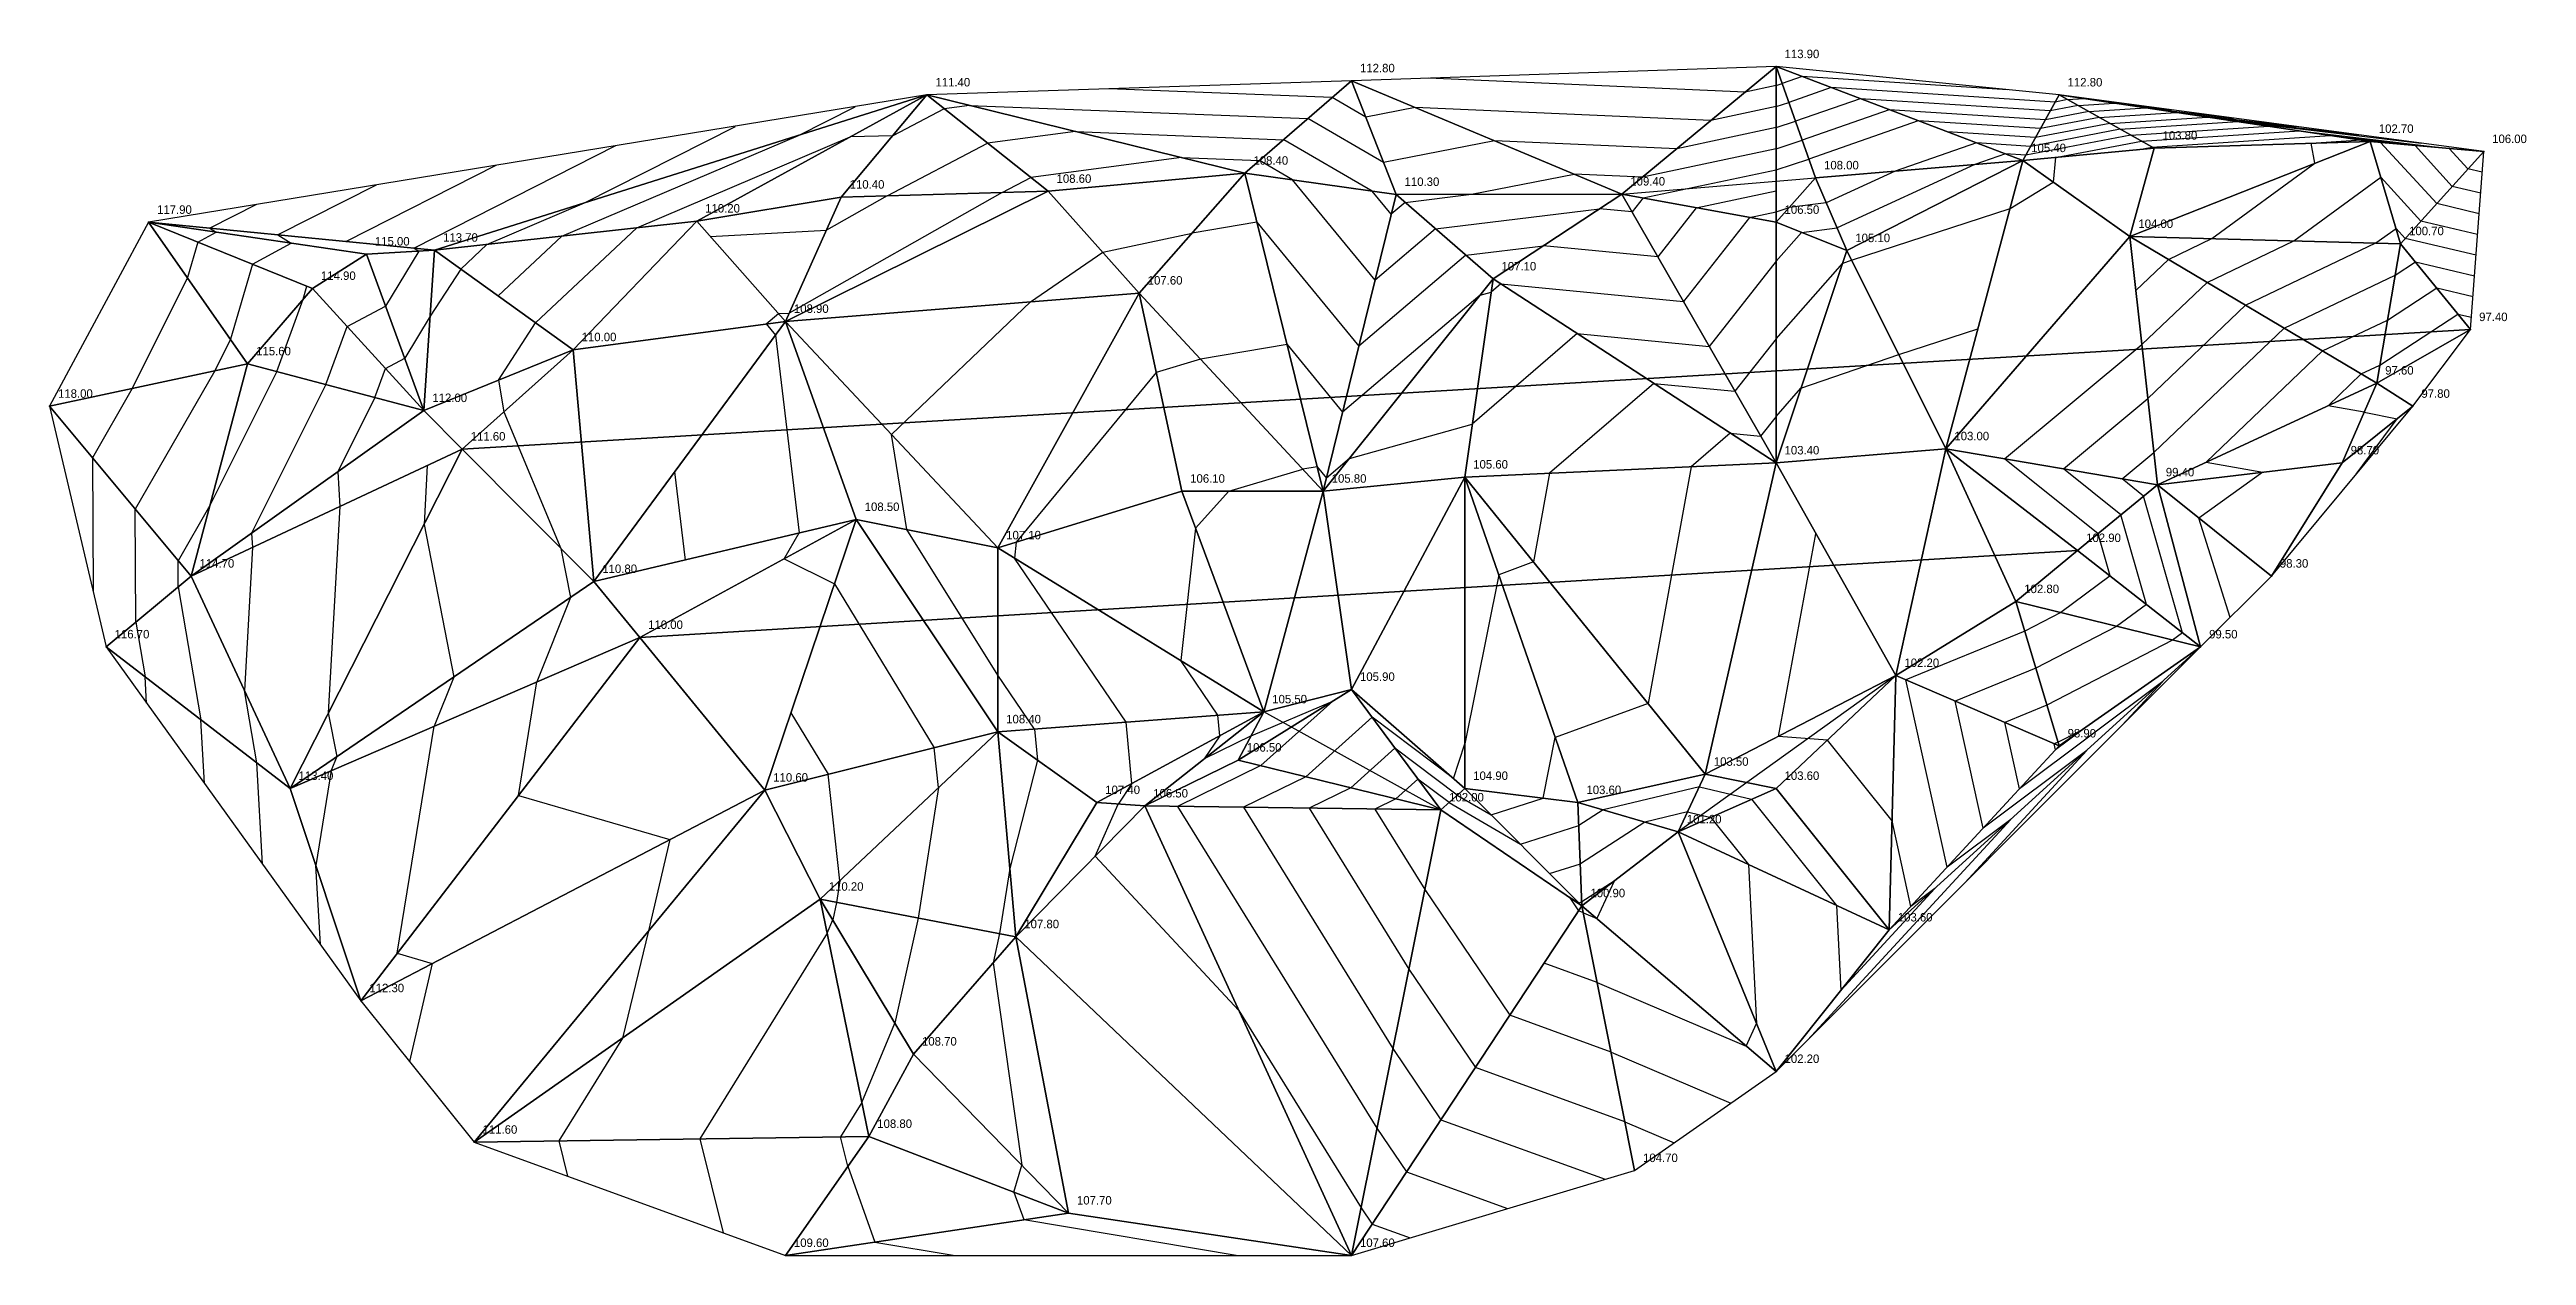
# Model space of a CAD drawing. Header units: metres. Extents: x 566378 to 566553, y 4178512 to 4178597.
import ezdxf

# ---------------------------------------------------------------- set-up
doc = ezdxf.new("R2010")
doc.units = ezdxf.units.M
for name, color, linetype in [('ARAZI_KOTNOKTA', 3, 'Continuous'), ('ARAZI_KOTYAZI', 8, 'Continuous'), ('ARAZI_TIN', 251, 'Continuous'), ('ESYUKSELTI_1M', 5, 'Continuous'), ('PARSEL_SINIR', 7, 'Continuous'), ('PLATFORM', 2, 'Continuous')]:
    doc.layers.add(name, color=color, linetype=linetype)

msp = doc.modelspace()

# ---------------------------------------------------------------- linework, layer by layer
at = {"layer": 'ARAZI_KOTNOKTA'}
for p in [(566470, 4178595, 112.8), (566500, 4178596, 113.9), (566440, 4178594, 111.4), (566520, 4178594, 112.8), (566526.71, 4178590.24, 103.8), (566541.99, 4178590.72, 102.7), (566550, 4178590, 106), (566462.47, 4178588.47, 108.4), (566502.79, 4178588.14, 108), (566517.43, 4178589.36, 105.4), (566433.94, 4178586.78, 110.4), (566448.56, 4178587.19, 108.6), (566473.15, 4178586.97, 110.3), (566489.1, 4178587, 109.4), (566385, 4178585, 117.9), (566423.73, 4178585.09, 110.2), (566500, 4178585, 106.5), (566400.39, 4178582.76, 115), (566405.21, 4178583.03, 113.7), (566505, 4178583, 105.1), (566525, 4178584, 104), (566544.13, 4178583.49, 100.7), (566480, 4178581, 107.1), (566396.58, 4178580.33, 114.9), (566455, 4178580, 107.6), (566430, 4178578, 108.9), (566415, 4178576, 110), (566549.08, 4178577.42, 97.4), (566392, 4178575, 115.6), (566542.44, 4178573.64, 97.6), (566378, 4178572, 118), (566404.45, 4178571.7, 112), (566545, 4178572, 97.8), (566407.16, 4178568.98, 111.6), (566512, 4178569, 103), (566478, 4178567, 105.6), (566500, 4178568, 103.4), (566540, 4178568, 98.7), (566458, 4178566, 106.1), (566468, 4178566, 105.8), (566526.94, 4178566.45, 99.4), (566435, 4178564, 108.5), (566445, 4178562, 107.1), (566521.31, 4178561.81, 102.9), (566388, 4178560, 114.7), (566535, 4178560, 98.3), (566416.46, 4178559.62, 110.8), (566516.94, 4178558.2, 102.8), (566382, 4178555, 116.7), (566419.7, 4178555.67, 110), (566530, 4178555, 99.5), (566508.47, 4178552.98, 102.2), (566470, 4178552, 105.9), (566463.8, 4178550.41, 105.5), (566445, 4178549, 108.4), (566520, 4178548, 98.9), (566462, 4178547, 106.5), (566495, 4178546, 103.5), (566395, 4178545, 113.4), (566428.54, 4178544.88, 110.6), (566478, 4178545, 104.9), (566500, 4178545, 103.6), (566452, 4178544, 107.4), (566455.39, 4178543.76, 106.5), (566476.3, 4178543.48, 102), (566486, 4178544, 103.6), (566493.09, 4178541.93, 101.2), (566432.46, 4178537.17, 110.2), (566486.28, 4178536.71, 100.9), (566446.28, 4178534.52, 107.8), (566508, 4178535, 103.6), (566400, 4178530, 112.3), (566439.05, 4178526.23, 108.7), (566500, 4178525, 102.2), (566408, 4178520, 111.6), (566435.89, 4178520.41, 108.8), (566490, 4178518, 104.7), (566450, 4178515, 107.7), (566430, 4178512, 109.6), (566470, 4178512, 107.6)]:
    msp.add_point(p, dxfattribs=at)
at = {"layer": 'ARAZI_TIN'}
for points in [[(566440, 4178594, 111.4), (566462.47, 4178588.47, 108.4), (566470, 4178595, 112.8)], [(566462.47, 4178588.47, 108.4), (566473.15, 4178586.97, 110.3), (566470, 4178595, 112.8)], [(566489.1, 4178587, 109.4), (566500, 4178596, 113.9), (566470, 4178595, 112.8)], [(566473.15, 4178586.97, 110.3), (566489.1, 4178587, 109.4), (566470, 4178595, 112.8)], [(566489.1, 4178587, 109.4), (566500, 4178585, 106.5), (566500, 4178596, 113.9)], [(566517.43, 4178589.36, 105.4), (566500, 4178596, 113.9), (566502.79, 4178588.14, 108)], [(566517.43, 4178589.36, 105.4), (566520, 4178594, 112.8), (566500, 4178596, 113.9)], [(566500, 4178596, 113.9), (566500, 4178585, 106.5), (566502.79, 4178588.14, 108)], [(566405.21, 4178583.03, 113.7), (566440, 4178594, 111.4), (566385, 4178585, 117.9)], [(566405.21, 4178583.03, 113.7), (566423.73, 4178585.09, 110.2), (566440, 4178594, 111.4)], [(566423.73, 4178585.09, 110.2), (566433.94, 4178586.78, 110.4), (566440, 4178594, 111.4)], [(566433.94, 4178586.78, 110.4), (566448.56, 4178587.19, 108.6), (566440, 4178594, 111.4)], [(566448.56, 4178587.19, 108.6), (566462.47, 4178588.47, 108.4), (566440, 4178594, 111.4)], [(566517.43, 4178589.36, 105.4), (566526.71, 4178590.24, 103.8), (566520, 4178594, 112.8)], [(566520, 4178594, 112.8), (566541.99, 4178590.72, 102.7), (566550, 4178590, 106)], [(566520, 4178594, 112.8), (566526.71, 4178590.24, 103.8), (566541.99, 4178590.72, 102.7)], [(566526.71, 4178590.24, 103.8), (566517.43, 4178589.36, 105.4), (566525, 4178584, 104)], [(566525, 4178584, 104), (566544.13, 4178583.49, 100.7), (566541.99, 4178590.72, 102.7)], [(566526.71, 4178590.24, 103.8), (566525, 4178584, 104), (566541.99, 4178590.72, 102.7)], [(566541.99, 4178590.72, 102.7), (566544.13, 4178583.49, 100.7), (566550, 4178590, 106)], [(566544.13, 4178583.49, 100.7), (566549.08, 4178577.42, 97.4), (566550, 4178590, 106)], [(566462.47, 4178588.47, 108.4), (566448.56, 4178587.19, 108.6), (566455, 4178580, 107.6)], [(566468, 4178566, 105.8), (566462.47, 4178588.47, 108.4), (566455, 4178580, 107.6)], [(566462.47, 4178588.47, 108.4), (566468, 4178566, 105.8), (566473.15, 4178586.97, 110.3)], [(566500, 4178585, 106.5), (566505, 4178583, 105.1), (566502.79, 4178588.14, 108)], [(566505, 4178583, 105.1), (566517.43, 4178589.36, 105.4), (566502.79, 4178588.14, 108)], [(566517.43, 4178589.36, 105.4), (566505, 4178583, 105.1), (566512, 4178569, 103)], [(566517.43, 4178589.36, 105.4), (566512, 4178569, 103), (566525, 4178584, 104)], [(566433.94, 4178586.78, 110.4), (566423.73, 4178585.09, 110.2), (566430, 4178578, 108.9)], [(566448.56, 4178587.19, 108.6), (566430, 4178578, 108.9), (566455, 4178580, 107.6)], [(566448.56, 4178587.19, 108.6), (566433.94, 4178586.78, 110.4), (566430, 4178578, 108.9)], [(566468, 4178566, 105.8), (566480, 4178581, 107.1), (566473.15, 4178586.97, 110.3)], [(566473.15, 4178586.97, 110.3), (566480, 4178581, 107.1), (566489.1, 4178587, 109.4)], [(566480, 4178581, 107.1), (566500, 4178568, 103.4), (566489.1, 4178587, 109.4)], [(566500, 4178568, 103.4), (566500, 4178585, 106.5), (566489.1, 4178587, 109.4)], [(566392, 4178575, 115.6), (566385, 4178585, 117.9), (566378, 4178572, 118)], [(566385, 4178585, 117.9), (566396.58, 4178580.33, 114.9), (566400.39, 4178582.76, 115)], [(566405.21, 4178583.03, 113.7), (566385, 4178585, 117.9), (566400.39, 4178582.76, 115)], [(566392, 4178575, 115.6), (566396.58, 4178580.33, 114.9), (566385, 4178585, 117.9)], [(566415, 4178576, 110), (566423.73, 4178585.09, 110.2), (566405.21, 4178583.03, 113.7)], [(566423.73, 4178585.09, 110.2), (566415, 4178576, 110), (566430, 4178578, 108.9)], [(566505, 4178583, 105.1), (566500, 4178585, 106.5), (566500, 4178568, 103.4)], [(566396.58, 4178580.33, 114.9), (566404.45, 4178571.7, 112), (566400.39, 4178582.76, 115)], [(566404.45, 4178571.7, 112), (566405.21, 4178583.03, 113.7), (566400.39, 4178582.76, 115)], [(566404.45, 4178571.7, 112), (566415, 4178576, 110), (566405.21, 4178583.03, 113.7)], [(566505, 4178583, 105.1), (566500, 4178568, 103.4), (566512, 4178569, 103)], [(566525, 4178584, 104), (566512, 4178569, 103), (566526.94, 4178566.45, 99.4)], [(566525, 4178584, 104), (566542.44, 4178573.64, 97.6), (566544.13, 4178583.49, 100.7)], [(566542.44, 4178573.64, 97.6), (566525, 4178584, 104), (566526.94, 4178566.45, 99.4)], [(566544.13, 4178583.49, 100.7), (566542.44, 4178573.64, 97.6), (566549.08, 4178577.42, 97.4)], [(566480, 4178581, 107.1), (566468, 4178566, 105.8), (566478, 4178567, 105.6)], [(566500, 4178568, 103.4), (566480, 4178581, 107.1), (566478, 4178567, 105.6)], [(566392, 4178575, 115.6), (566404.45, 4178571.7, 112), (566396.58, 4178580.33, 114.9)], [(566455, 4178580, 107.6), (566430, 4178578, 108.9), (566445, 4178562, 107.1)], [(566458, 4178566, 106.1), (566455, 4178580, 107.6), (566445, 4178562, 107.1)], [(566458, 4178566, 106.1), (566468, 4178566, 105.8), (566455, 4178580, 107.6)], [(566430, 4178578, 108.9), (566415, 4178576, 110), (566416.46, 4178559.62, 110.8)], [(566435, 4178564, 108.5), (566430, 4178578, 108.9), (566416.46, 4178559.62, 110.8)], [(566430, 4178578, 108.9), (566435, 4178564, 108.5), (566445, 4178562, 107.1)], [(566415, 4178576, 110), (566404.45, 4178571.7, 112), (566407.16, 4178568.98, 111.6)], [(566415, 4178576, 110), (566407.16, 4178568.98, 111.6), (566416.46, 4178559.62, 110.8)], [(566542.44, 4178573.64, 97.6), (566545, 4178572, 97.8), (566549.08, 4178577.42, 97.4)], [(566388, 4178560, 114.7), (566392, 4178575, 115.6), (566378, 4178572, 118)], [(566404.45, 4178571.7, 112), (566392, 4178575, 115.6), (566388, 4178560, 114.7)], [(566540, 4178568, 98.7), (566542.44, 4178573.64, 97.6), (566526.94, 4178566.45, 99.4)], [(566542.44, 4178573.64, 97.6), (566540, 4178568, 98.7), (566545, 4178572, 97.8)], [(566382, 4178555, 116.7), (566388, 4178560, 114.7), (566378, 4178572, 118)], [(566407.16, 4178568.98, 111.6), (566404.45, 4178571.7, 112), (566388, 4178560, 114.7)], [(566540, 4178568, 98.7), (566535, 4178560, 98.3), (566545, 4178572, 97.8)], [(566407.16, 4178568.98, 111.6), (566388, 4178560, 114.7), (566395, 4178545, 113.4)], [(566416.46, 4178559.62, 110.8), (566407.16, 4178568.98, 111.6), (566395, 4178545, 113.4)], [(566512, 4178569, 103), (566500, 4178568, 103.4), (566508.47, 4178552.98, 102.2)], [(566516.94, 4178558.2, 102.8), (566512, 4178569, 103), (566508.47, 4178552.98, 102.2)], [(566512, 4178569, 103), (566521.31, 4178561.81, 102.9), (566526.94, 4178566.45, 99.4)], [(566516.94, 4178558.2, 102.8), (566521.31, 4178561.81, 102.9), (566512, 4178569, 103)], [(566468, 4178566, 105.8), (566470, 4178552, 105.9), (566478, 4178567, 105.6)], [(566470, 4178552, 105.9), (566478, 4178545, 104.9), (566478, 4178567, 105.6)], [(566495, 4178546, 103.5), (566500, 4178568, 103.4), (566478, 4178567, 105.6)], [(566486, 4178544, 103.6), (566495, 4178546, 103.5), (566478, 4178567, 105.6)], [(566478, 4178545, 104.9), (566486, 4178544, 103.6), (566478, 4178567, 105.6)], [(566500, 4178568, 103.4), (566495, 4178546, 103.5), (566508.47, 4178552.98, 102.2)], [(566535, 4178560, 98.3), (566540, 4178568, 98.7), (566526.94, 4178566.45, 99.4)], [(566463.8, 4178550.41, 105.5), (566458, 4178566, 106.1), (566445, 4178562, 107.1)], [(566463.8, 4178550.41, 105.5), (566468, 4178566, 105.8), (566458, 4178566, 106.1)], [(566468, 4178566, 105.8), (566463.8, 4178550.41, 105.5), (566470, 4178552, 105.9)], [(566521.31, 4178561.81, 102.9), (566530, 4178555, 99.5), (566526.94, 4178566.45, 99.4)], [(566530, 4178555, 99.5), (566535, 4178560, 98.3), (566526.94, 4178566.45, 99.4)], [(566419.7, 4178555.67, 110), (566435, 4178564, 108.5), (566416.46, 4178559.62, 110.8)], [(566435, 4178564, 108.5), (566419.7, 4178555.67, 110), (566428.54, 4178544.88, 110.6)], [(566445, 4178549, 108.4), (566435, 4178564, 108.5), (566428.54, 4178544.88, 110.6)], [(566435, 4178564, 108.5), (566445, 4178549, 108.4), (566445, 4178562, 107.1)], [(566445, 4178549, 108.4), (566463.8, 4178550.41, 105.5), (566445, 4178562, 107.1)], [(566530, 4178555, 99.5), (566521.31, 4178561.81, 102.9), (566516.94, 4178558.2, 102.8)], [(566388, 4178560, 114.7), (566382, 4178555, 116.7), (566395, 4178545, 113.4)], [(566419.7, 4178555.67, 110), (566416.46, 4178559.62, 110.8), (566395, 4178545, 113.4)], [(566520, 4178548, 98.9), (566516.94, 4178558.2, 102.8), (566508.47, 4178552.98, 102.2)], [(566530, 4178555, 99.5), (566516.94, 4178558.2, 102.8), (566520, 4178548, 98.9)], [(566382, 4178555, 116.7), (566400, 4178530, 112.3), (566395, 4178545, 113.4)], [(566400, 4178530, 112.3), (566419.7, 4178555.67, 110), (566395, 4178545, 113.4)], [(566428.54, 4178544.88, 110.6), (566419.7, 4178555.67, 110), (566400, 4178530, 112.3)], [(566530, 4178555, 99.5), (566508, 4178535, 103.6), (566500, 4178525, 102.2)], [(566508, 4178535, 103.6), (566530, 4178555, 99.5), (566520, 4178548, 98.9)], [(566495, 4178546, 103.5), (566500, 4178545, 103.6), (566508.47, 4178552.98, 102.2)], [(566500, 4178545, 103.6), (566508, 4178535, 103.6), (566508.47, 4178552.98, 102.2)], [(566508, 4178535, 103.6), (566520, 4178548, 98.9), (566508.47, 4178552.98, 102.2)], [(566462, 4178547, 106.5), (566476.3, 4178543.48, 102), (566470, 4178552, 105.9)], [(566463.8, 4178550.41, 105.5), (566462, 4178547, 106.5), (566470, 4178552, 105.9)], [(566476.3, 4178543.48, 102), (566478, 4178545, 104.9), (566470, 4178552, 105.9)], [(566452, 4178544, 107.4), (566463.8, 4178550.41, 105.5), (566445, 4178549, 108.4)], [(566463.8, 4178550.41, 105.5), (566452, 4178544, 107.4), (566455.39, 4178543.76, 106.5)], [(566462, 4178547, 106.5), (566463.8, 4178550.41, 105.5), (566455.39, 4178543.76, 106.5)], [(566432.46, 4178537.17, 110.2), (566445, 4178549, 108.4), (566428.54, 4178544.88, 110.6)], [(566446.28, 4178534.52, 107.8), (566445, 4178549, 108.4), (566432.46, 4178537.17, 110.2)], [(566446.28, 4178534.52, 107.8), (566452, 4178544, 107.4), (566445, 4178549, 108.4)], [(566476.3, 4178543.48, 102), (566462, 4178547, 106.5), (566455.39, 4178543.76, 106.5)], [(566493.09, 4178541.93, 101.2), (566495, 4178546, 103.5), (566486, 4178544, 103.6)], [(566500, 4178545, 103.6), (566495, 4178546, 103.5), (566493.09, 4178541.93, 101.2)], [(566428.54, 4178544.88, 110.6), (566400, 4178530, 112.3), (566408, 4178520, 111.6)], [(566432.46, 4178537.17, 110.2), (566428.54, 4178544.88, 110.6), (566408, 4178520, 111.6)], [(566478, 4178545, 104.9), (566476.3, 4178543.48, 102), (566486.28, 4178536.71, 100.9)], [(566478, 4178545, 104.9), (566486.28, 4178536.71, 100.9), (566486, 4178544, 103.6)], [(566500, 4178545, 103.6), (566493.09, 4178541.93, 101.2), (566508, 4178535, 103.6)], [(566452, 4178544, 107.4), (566446.28, 4178534.52, 107.8), (566455.39, 4178543.76, 106.5)], [(566455.39, 4178543.76, 106.5), (566446.28, 4178534.52, 107.8), (566470, 4178512, 107.6)], [(566476.3, 4178543.48, 102), (566455.39, 4178543.76, 106.5), (566470, 4178512, 107.6)], [(566486.28, 4178536.71, 100.9), (566476.3, 4178543.48, 102), (566470, 4178512, 107.6)], [(566486.28, 4178536.71, 100.9), (566493.09, 4178541.93, 101.2), (566486, 4178544, 103.6)], [(566493.09, 4178541.93, 101.2), (566486.28, 4178536.71, 100.9), (566500, 4178525, 102.2)], [(566508, 4178535, 103.6), (566493.09, 4178541.93, 101.2), (566500, 4178525, 102.2)], [(566435.89, 4178520.41, 108.8), (566432.46, 4178537.17, 110.2), (566408, 4178520, 111.6)], [(566432.46, 4178537.17, 110.2), (566435.89, 4178520.41, 108.8), (566439.05, 4178526.23, 108.7)], [(566446.28, 4178534.52, 107.8), (566432.46, 4178537.17, 110.2), (566439.05, 4178526.23, 108.7)], [(566490, 4178518, 104.7), (566486.28, 4178536.71, 100.9), (566470, 4178512, 107.6)], [(566486.28, 4178536.71, 100.9), (566490, 4178518, 104.7), (566500, 4178525, 102.2)], [(566450, 4178515, 107.7), (566446.28, 4178534.52, 107.8), (566439.05, 4178526.23, 108.7)], [(566446.28, 4178534.52, 107.8), (566450, 4178515, 107.7), (566470, 4178512, 107.6)], [(566435.89, 4178520.41, 108.8), (566450, 4178515, 107.7), (566439.05, 4178526.23, 108.7)], [(566430, 4178512, 109.6), (566435.89, 4178520.41, 108.8), (566408, 4178520, 111.6)], [(566450, 4178515, 107.7), (566435.89, 4178520.41, 108.8), (566430, 4178512, 109.6)], [(566450, 4178515, 107.7), (566430, 4178512, 109.6), (566470, 4178512, 107.6)]]:
    msp.add_3dface(points, dxfattribs=at)
at = {"layer": 'ESYUKSELTI_1M'}
for p, q in [((566497.82, 4178594.2, 113), (566475.45, 4178595.18, 113)), ((566501.85, 4178595.3, 113), (566500.43, 4178594.8, 113)), ((566516.36, 4178594.36, 113), (566501.85, 4178595.3, 113)), ((566443, 4178593.26, 111), (566441.22, 4178593.03, 111)), ((566443, 4178593.26, 111), (566466.92, 4178592.33, 111)), ((566468.63, 4178593.81, 112), (566452.86, 4178594.43, 112)), ((566471.01, 4178592.43, 112), (566468.63, 4178593.81, 112)), ((566500, 4178594.66, 113), (566497.82, 4178594.2, 113)), ((566500, 4178594.66, 113), (566500.43, 4178594.8, 113)), ((566500, 4178593.18, 112), (566500.9, 4178593.47, 112)), ((566503.9, 4178594.52, 112), (566500.9, 4178593.47, 112)), ((566505.95, 4178593.73, 111), (566501.37, 4178592.14, 111)), ((566519.72, 4178593.5, 112), (566503.9, 4178594.52, 112)), ((566519.37, 4178592.87, 111), (566505.95, 4178593.73, 111)), ((566521.34, 4178593.25, 111), (566519.37, 4178592.87, 111)), ((566520.6, 4178593.67, 112), (566519.72, 4178593.5, 112)), ((566520.6, 4178593.67, 112), (566521.74, 4178593.74, 112)), ((566521.34, 4178593.25, 111), (566523.92, 4178593.42, 111)), ((566521.74, 4178593.74, 112), (566523.53, 4178593.53, 112)), ((566523.92, 4178593.42, 111), (566527.94, 4178592.94, 111)), ((566415.8, 4178586.37, 113), (566426.46, 4178591.78, 113)), ((566430.92, 4178591.14, 112), (566434.92, 4178593.17, 112)), ((566441.22, 4178593.03, 111), (566437.58, 4178591.11, 111)), ((566472.27, 4178589.22, 111), (566466.92, 4178592.33, 111)), ((566474.49, 4178593.12, 112), (566471.01, 4178592.43, 112)), ((566495.4, 4178592.2, 112), (566474.49, 4178593.12, 112)), ((566500, 4178591.69, 111), (566492.98, 4178590.2, 111)), ((566500, 4178593.18, 112), (566495.4, 4178592.2, 112)), ((566500, 4178591.69, 111), (566501.37, 4178592.14, 111)), ((566508, 4178592.95, 110), (566501.84, 4178590.8, 110)), ((566510.05, 4178592.17, 109), (566502.32, 4178589.47, 109)), ((566519.03, 4178592.24, 110), (566508, 4178592.95, 110)), ((566518.68, 4178591.62, 109), (566510.05, 4178592.17, 109)), ((566524.32, 4178591.58, 107), (566517.99, 4178590.36, 107)), ((566523.58, 4178591.99, 108), (566518.33, 4178590.99, 108)), ((566522.83, 4178592.41, 109), (566518.68, 4178591.62, 109)), ((566522.09, 4178592.83, 110), (566519.03, 4178592.24, 110)), ((566522.09, 4178592.83, 110), (566526.1, 4178593.09, 110)), ((566522.83, 4178592.41, 109), (566528.27, 4178592.77, 109)), ((566523.58, 4178591.99, 108), (566530.45, 4178592.44, 108)), ((566524.32, 4178591.58, 107), (566532.63, 4178592.12, 107)), ((566525.07, 4178591.16, 106), (566534.81, 4178591.79, 106)), ((566525.82, 4178590.74, 105), (566536.98, 4178591.47, 105)), ((566526.1, 4178593.09, 110), (566532.35, 4178592.35, 110)), ((566528.27, 4178592.77, 109), (566536.76, 4178591.76, 109)), ((566530.45, 4178592.44, 108), (566541.18, 4178591.18, 108)), ((566532.63, 4178592.12, 107), (566545.59, 4178590.59, 107)), ((566536.98, 4178591.47, 105), (566547.57, 4178590.22, 105)), ((566418, 4178590.4, 114), (566403.77, 4178583.17, 114)), ((566414.21, 4178584.03, 112), (566430.92, 4178591.14, 112)), ((566419.5, 4178584.62, 111), (566434.58, 4178591.03, 111)), ((566437.58, 4178591.11, 111), (566434.58, 4178591.03, 111)), ((566437.19, 4178586.87, 110), (566444.28, 4178590.59, 110)), ((566450.49, 4178591.42, 110), (566444.28, 4178590.59, 110)), ((566450.49, 4178591.42, 110), (566465.21, 4178590.84, 110)), ((566471.46, 4178587.21, 110), (566465.21, 4178590.84, 110)), ((566480.11, 4178590.76, 111), (566472.27, 4178589.22, 111)), ((566492.98, 4178590.2, 111), (566480.11, 4178590.76, 111)), ((566500, 4178590.2, 110), (566490.55, 4178588.2, 110)), ((566500, 4178590.2, 110), (566501.84, 4178590.8, 110)), ((566514.15, 4178590.61, 107), (566508.42, 4178588.61, 107)), ((566518.33, 4178590.99, 108), (566512.1, 4178591.39, 108)), ((566516.2, 4178589.83, 106), (566514.05, 4178589.08, 106)), ((566517.99, 4178590.36, 107), (566514.15, 4178590.61, 107)), ((566517.64, 4178589.74, 106), (566516.2, 4178589.83, 106)), ((566525.07, 4178591.16, 106), (566517.64, 4178589.74, 106)), ((566519.75, 4178589.58, 105), (566525.82, 4178590.74, 105)), ((566525.55, 4178590.13, 104), (566526.56, 4178590.32, 104)), ((566526.56, 4178590.32, 104), (566539.16, 4178591.14, 104)), ((566537.82, 4178590.59, 103), (566541.34, 4178590.82, 103)), ((566538.07, 4178589.17, 103), (566537.82, 4178590.59, 103)), ((566539.16, 4178591.14, 104), (566545.15, 4178590.44, 104)), ((566541.34, 4178590.82, 103), (566542.72, 4178590.65, 103)), ((566546.68, 4178586.32, 103), (566542.72, 4178590.65, 103)), ((566547.78, 4178587.54, 104), (566545.15, 4178590.44, 104)), ((566548.89, 4178588.77, 105), (566547.57, 4178590.22, 105)), ((566409.54, 4178589.02, 115), (566398.95, 4178583.64, 115)), ((566445.31, 4178587.1, 109), (566447.34, 4178588.16, 109)), ((566457.98, 4178589.58, 109), (566447.34, 4178588.16, 109)), ((566457.98, 4178589.58, 109), (566463.5, 4178589.36, 109)), ((566465.84, 4178588, 109), (566463.5, 4178589.36, 109)), ((566471.66, 4178580.91, 109), (566465.84, 4178588, 109)), ((566478.47, 4178586.98, 110), (566485.73, 4178588.41, 110)), ((566490.55, 4178588.2, 110), (566485.73, 4178588.41, 110)), ((566490.6, 4178586.72, 109), (566500, 4178588.72, 109)), ((566500, 4178588.72, 109), (566502.32, 4178589.47, 109)), ((566508.42, 4178588.61, 107), (566503.55, 4178586.37, 107)), ((566514.05, 4178589.08, 106), (566504.31, 4178584.6, 106)), ((566519.75, 4178589.58, 105), (566519.59, 4178587.83, 105)), ((566530.8, 4178583.85, 103), (566538.07, 4178589.17, 103)), ((566536.59, 4178583.69, 102), (566542.74, 4178588.19, 102)), ((566542.74, 4178588.19, 102), (566545.57, 4178585.09, 102)), ((566549.89, 4178588.54, 105), (566548.89, 4178588.77, 105)), ((566392.62, 4178586.25, 117), (566389.33, 4178584.58, 117)), ((566401.08, 4178587.63, 116), (566394.14, 4178584.11, 116)), ((566408.91, 4178583.44, 113), (566415.8, 4178586.37, 113)), ((566445.31, 4178587.1, 109), (566430.26, 4178578.59, 109)), ((566437.19, 4178586.87, 110), (566432.89, 4178584.44, 110)), ((566472.81, 4178585.57, 110), (566471.46, 4178587.21, 110)), ((566473.79, 4178586.41, 110), (566472.81, 4178585.57, 110)), ((566473.79, 4178586.41, 110), (566478.47, 4178586.98, 110)), ((566490.6, 4178586.72, 109), (566489.83, 4178585.73, 109)), ((566494.36, 4178586.03, 108), (566500, 4178587.23, 108)), ((566503.55, 4178586.37, 107), (566500.93, 4178586.05, 107)), ((566516.53, 4178585.97, 105), (566519.59, 4178587.83, 105)), ((566549.68, 4178585.61, 103), (566546.68, 4178586.32, 103)), ((566549.79, 4178587.07, 104), (566547.78, 4178587.54, 104)), ((566389.33, 4178584.58, 117), (566389.78, 4178584.3, 117)), ((566419.5, 4178584.62, 111), (566412.35, 4178577.9, 111)), ((566424.69, 4178584, 110), (566432.89, 4178584.44, 110)), ((566463.32, 4178585.01, 108), (566458.73, 4178584.24, 108)), ((566463.32, 4178585.01, 108), (566470.52, 4178576.25, 108)), ((566475.93, 4178584.54, 109), (566471.66, 4178580.91, 109)), ((566475.93, 4178584.54, 109), (566487.52, 4178585.96, 109)), ((566489.83, 4178585.73, 109), (566487.52, 4178585.96, 109)), ((566494.36, 4178586.03, 108), (566491.64, 4178582.57, 108)), ((566498.12, 4178585.34, 107), (566493.46, 4178579.4, 107)), ((566498.12, 4178585.34, 107), (566500, 4178585.74, 107)), ((566500, 4178585.74, 107), (566500.93, 4178586.05, 107)), ((566501.79, 4178584.29, 106), (566504.31, 4178584.6, 106)), ((566505.33, 4178582.33, 105), (566516.53, 4178585.97, 105)), ((566542.39, 4178583.54, 101), (566543.81, 4178584.57, 101)), ((566543.81, 4178584.57, 101), (566544.46, 4178583.86, 101)), ((566549.57, 4178584.15, 102), (566545.57, 4178585.09, 102)), ((566388.47, 4178583.6, 117), (566387.74, 4178581.09, 117)), ((566388.47, 4178583.6, 117), (566389.78, 4178584.3, 117)), ((566392.33, 4178582.04, 116), (566395.08, 4178583.53, 116)), ((566394.14, 4178584.11, 116), (566395.08, 4178583.53, 116)), ((566404.1, 4178582.97, 114), (566401.74, 4178579.07, 114)), ((566403.77, 4178583.17, 114), (566404.1, 4178582.97, 114)), ((566408.91, 4178583.44, 113), (566407.06, 4178581.7, 113)), ((566414.21, 4178584.03, 112), (566409.71, 4178579.8, 112)), ((566447.31, 4178579.38, 108), (566452.42, 4178582.88, 108)), ((566452.42, 4178582.88, 108), (566458.73, 4178584.24, 108)), ((566478.07, 4178582.68, 108), (566470.52, 4178576.25, 108)), ((566478.07, 4178582.68, 108), (566483.56, 4178583.35, 108)), ((566491.64, 4178582.57, 108), (566483.56, 4178583.35, 108)), ((566501.79, 4178584.29, 106), (566500, 4178582.26, 106)), ((566527.72, 4178582.38, 103), (566530.8, 4178583.85, 103)), ((566530.45, 4178580.76, 102), (566536.59, 4178583.69, 102)), ((566533.17, 4178579.14, 101), (566542.39, 4178583.54, 101)), ((566549.47, 4178582.69, 101), (566544.46, 4178583.86, 101)), ((566387.74, 4178581.09, 117), (566383.83, 4178573.25, 117)), ((566392.33, 4178582.04, 116), (566390.78, 4178576.74, 116)), ((566407.06, 4178581.7, 113), (566404.9, 4178578.36, 113)), ((566500, 4178582.26, 106), (566495.28, 4178576.23, 106)), ((566500, 4178576.77, 105), (566504.71, 4178582.12, 105)), ((566504.71, 4178582.12, 105), (566505.33, 4178582.33, 105)), ((566527.72, 4178582.38, 103), (566525.42, 4178580.18, 103)), ((566535.9, 4178577.52, 100), (566543.75, 4178581.27, 100)), ((566543.75, 4178581.27, 100), (566545.18, 4178582.2, 100)), ((566545.18, 4178582.2, 100), (566549.36, 4178581.22, 100)), ((566394.07, 4178574.45, 115), (566395.93, 4178579.57, 115)), ((566395.93, 4178579.57, 115), (566396.19, 4178580.49, 115)), ((566447.31, 4178579.38, 108), (566437.5, 4178570, 108)), ((566479.08, 4178579.85, 107), (566469.37, 4178571.59, 107)), ((566479.08, 4178579.85, 107), (566479.87, 4178580.07, 107)), ((566480.54, 4178580.65, 107), (566479.87, 4178580.07, 107)), ((566480.54, 4178580.65, 107), (566493.46, 4178579.4, 107)), ((566530.45, 4178580.76, 102), (566525.84, 4178576.37, 102)), ((566543.2, 4178578.09, 99), (566546.68, 4178580.36, 99)), ((566546.68, 4178580.36, 99), (566549.25, 4178579.76, 99)), ((566397.53, 4178573.53, 114), (566399.02, 4178577.65, 114)), ((566399.02, 4178577.65, 114), (566401.74, 4178579.07, 114)), ((566404.9, 4178578.36, 113), (566403.1, 4178575.39, 113)), ((566409.72, 4178573.85, 111), (566412.35, 4178577.9, 111)), ((566428.64, 4178577.82, 109), (566429.52, 4178578.55, 109)), ((566428.64, 4178577.82, 109), (566429.29, 4178577.03, 109)), ((566429.52, 4178578.55, 109), (566430.26, 4178578.59, 109)), ((566508.67, 4178575.67, 104), (566514.26, 4178577.48, 104)), ((566533.17, 4178579.14, 101), (566526.27, 4178572.55, 101)), ((566535.9, 4178577.52, 100), (566526.69, 4178568.74, 100)), ((566538.62, 4178575.91, 99), (566543.2, 4178578.09, 99)), ((566542.66, 4178574.91, 98), (566548.18, 4178578.52, 98)), ((566548.18, 4178578.52, 98), (566549.14, 4178578.3, 98)), ((566390.78, 4178576.74, 116), (566389.67, 4178574.5, 116)), ((566429.29, 4178577.03, 109), (566430.97, 4178563.05, 109)), ((566465.45, 4178576.37, 107), (566459.33, 4178575.33, 107)), ((566465.45, 4178576.37, 107), (566469.37, 4178571.59, 107)), ((566485.95, 4178577.14, 106), (566478.53, 4178570.73, 106)), ((566485.95, 4178577.14, 106), (566495.28, 4178576.23, 106)), ((566500, 4178576.77, 105), (566497.09, 4178573.07, 105)), ((566516.15, 4178568.29, 102), (566525.84, 4178576.37, 102)), ((566538.62, 4178575.91, 99), (566530.38, 4178568.05, 99)), ((566389.67, 4178574.5, 116), (566384.06, 4178564.73, 116)), ((566394.07, 4178574.45, 115), (566389.33, 4178565, 115)), ((566400.99, 4178572.62, 113), (566401.74, 4178574.68, 113)), ((566401.74, 4178574.68, 113), (566403.1, 4178575.39, 113)), ((566456.2, 4178574.4, 107), (566446.3, 4178562.4, 107)), ((566459.33, 4178575.33, 107), (566456.2, 4178574.4, 107)), ((566501.76, 4178573.29, 104), (566508.67, 4178575.67, 104)), ((566541.35, 4178574.29, 98), (566539, 4178572.04, 98)), ((566541.35, 4178574.29, 98), (566542.66, 4178574.91, 98)), ((566383.83, 4178573.25, 117), (566381.03, 4178568.36, 117)), ((566397.53, 4178573.53, 114), (566392.26, 4178563.03, 114)), ((566400.99, 4178572.62, 113), (566398.36, 4178567.37, 113)), ((566409.72, 4178573.85, 111), (566410.1, 4178571.61, 111)), ((566491.35, 4178573.62, 105), (566484, 4178567.27, 105)), ((566491.35, 4178573.62, 105), (566497.09, 4178573.07, 105)), ((566500, 4178571.29, 104), (566501.76, 4178573.29, 104)), ((566520.3, 4178567.58, 101), (566526.27, 4178572.55, 101)), ((566410.1, 4178571.61, 111), (566414.14, 4178561.96, 111)), ((566469.85, 4178568.31, 106), (566478.53, 4178570.73, 106)), ((566500, 4178571.29, 104), (566498.91, 4178569.9, 104)), ((566541.55, 4178571.59, 98), (566539, 4178572.04, 98)), ((566541, 4178567.2, 98), (566543.89, 4178571.11, 98)), ((566541.55, 4178571.59, 98), (566543.89, 4178571.11, 98)), ((566438.57, 4178563.29, 108), (566437.5, 4178570, 108)), ((566496.76, 4178570.11, 104), (566494, 4178567.73, 104)), ((566496.76, 4178570.11, 104), (566498.91, 4178569.9, 104)), ((566524.45, 4178566.88, 100), (566526.69, 4178568.74, 100)), ((566381.03, 4178568.36, 117), (566381.08, 4178558.92, 117)), ((566398.36, 4178567.37, 113), (566398.51, 4178564.92, 113)), ((566404.69, 4178567.82, 112), (566404.46, 4178563.65, 112)), ((566422.16, 4178567.36, 110), (566422.91, 4178561.14, 110)), ((566461.33, 4178566, 106), (566466.56, 4178567.56, 106)), ((566467.57, 4178567.73, 106), (566466.56, 4178567.56, 106)), ((566467.57, 4178567.73, 106), (566468.23, 4178566.93, 106)), ((566469.85, 4178568.31, 106), (566468.23, 4178566.93, 106)), ((566484, 4178567.27, 105), (566482.86, 4178561, 105)), ((566494, 4178567.73, 104), (566490.95, 4178551, 104)), ((566522.76, 4178563, 102), (566516.15, 4178568.29, 102)), ((566524.37, 4178564.33, 101), (566520.3, 4178567.58, 101)), ((566534.4, 4178567.34, 99), (566529.87, 4178564.1, 99)), ((566530.38, 4178568.05, 99), (566534.4, 4178567.34, 99)), ((566461.33, 4178566, 106), (566458.97, 4178563.4, 106)), ((566525.97, 4178565.65, 100), (566524.45, 4178566.88, 100)), ((566528.72, 4178556, 100), (566525.97, 4178565.65, 100)), ((566384.1, 4178556.75, 116), (566384.06, 4178564.73, 116)), ((566389.33, 4178565, 115), (566387.09, 4178561.09, 115)), ((566398.51, 4178564.92, 113), (566397.7, 4178550.33, 113)), ((566404.46, 4178563.65, 112), (566406.56, 4178552.87, 112)), ((566526.17, 4178558, 101), (566524.37, 4178564.33, 101)), ((566532.08, 4178557.08, 99), (566529.87, 4178564.1, 99)), ((566392.33, 4178562.03, 114), (566391.77, 4178551.92, 114)), ((566392.26, 4178563.03, 114), (566392.33, 4178562.03, 114)), ((566414.14, 4178561.96, 111), (566414.81, 4178558.5, 111)), ((566429.9, 4178561.22, 109), (566430.97, 4178563.05, 109)), ((566445, 4178553, 108), (566438.57, 4178563.29, 108)), ((566446.3, 4178562.4, 107), (566446.18, 4178561.28, 107)), ((566458.97, 4178563.4, 106), (566457.93, 4178554.03, 106)), ((566500.18, 4178548.68, 103), (566502.82, 4178562.99, 103)), ((566523.61, 4178560.01, 102), (566522.76, 4178563, 102)), ((566387.1, 4178559.25, 115), (566387.09, 4178561.09, 115)), ((566429.9, 4178561.22, 109), (566433.46, 4178559.45, 109)), ((566454.08, 4178549.68, 107), (566446.18, 4178561.28, 107)), ((566480.4, 4178560.1, 105), (566478, 4178548.14, 105)), ((566482.86, 4178561, 105), (566480.4, 4178560.1, 105)), ((566523.61, 4178560.01, 102), (566520.11, 4178557.42, 102)), ((566387.1, 4178559.25, 115), (566388.7, 4178549.85, 115)), ((566414.81, 4178558.5, 111), (566412.44, 4178552.53, 111)), ((566433.46, 4178559.45, 109), (566440.51, 4178547.88, 109)), ((566384.1, 4178556.75, 116), (566384.76, 4178552.88, 116)), ((566520.11, 4178557.42, 102), (566517.57, 4178556.11, 102)), ((566524.06, 4178556.45, 101), (566518.35, 4178553.49, 101)), ((566526.17, 4178558, 101), (566524.06, 4178556.45, 101)), ((566517.57, 4178556.11, 102), (566509.17, 4178552.68, 102)), ((566528.02, 4178555.48, 100), (566519.14, 4178550.88, 100)), ((566528.72, 4178556, 100), (566528.02, 4178555.48, 100)), ((566447.59, 4178549.19, 108), (566445, 4178553, 108)), ((566460.56, 4178550.17, 106), (566457.93, 4178554.03, 106)), ((566518.35, 4178553.49, 101), (566512.66, 4178551.17, 101)), ((566384.86, 4178551.02, 116), (566384.76, 4178552.88, 116)), ((566392.64, 4178546.82, 114), (566391.77, 4178551.92, 114)), ((566406.56, 4178552.87, 112), (566405.17, 4178549.39, 112)), ((566411.13, 4178544.51, 111), (566412.44, 4178552.53, 111)), ((566512.09, 4178539.43, 102), (566509.17, 4178552.68, 102)), ((566527.32, 4178552.56, 100), (566517.19, 4178544.96, 100)), ((566527.32, 4178552.56, 100), (566524.44, 4178549.44, 100)), ((566388.95, 4178545.34, 115), (566388.7, 4178549.85, 115)), ((566397.7, 4178550.33, 113), (566398.3, 4178547.25, 113)), ((566430.39, 4178550.34, 110), (566433.03, 4178546, 110)), ((566454.48, 4178545.35, 107), (566454.08, 4178549.68, 107)), ((566460.69, 4178548.72, 106), (566460.56, 4178550.17, 106)), ((566462.9, 4178548.71, 106), (566468.67, 4178551.17, 106)), ((566463.59, 4178546.61, 106), (566468.67, 4178551.17, 106)), ((566466.77, 4178545.83, 105), (566471.45, 4178550.03, 105)), ((566477.2, 4178545.7, 105), (566471.45, 4178550.03, 105)), ((566490.95, 4178551, 104), (566484.4, 4178548.6, 104)), ((566514.64, 4178542.19, 101), (566512.66, 4178551.17, 101)), ((566519.14, 4178550.88, 100), (566516.16, 4178549.66, 100)), ((566517.19, 4178544.96, 100), (566516.16, 4178549.66, 100)), ((566402.57, 4178533.35, 112), (566405.17, 4178549.39, 112)), ((566440.82, 4178545.06, 109), (566440.51, 4178547.88, 109)), ((566447.59, 4178549.19, 108), (566447.8, 4178547, 108)), ((566460.69, 4178548.72, 106), (566459.59, 4178547.08, 106)), ((566462.9, 4178548.71, 106), (566459.59, 4178547.08, 106)), ((566469.94, 4178545.04, 104), (566473.07, 4178547.85, 104)), ((566477.47, 4178544.53, 104), (566473.07, 4178547.85, 104)), ((566477.2, 4178545.7, 105), (566478, 4178548.14, 105)), ((566483.54, 4178544.31, 104), (566484.4, 4178548.6, 104)), ((566503.63, 4178548.42, 103), (566500.18, 4178548.68, 103)), ((566508.2, 4178542.71, 103), (566503.63, 4178548.42, 103)), ((566521.95, 4178547.68, 101), (566513.33, 4178538.33, 101)), ((566521.95, 4178547.68, 101), (566514.64, 4178542.19, 101)), ((566519.92, 4178548.26, 99), (566519.65, 4178548.15, 99)), ((566519.74, 4178547.72, 99), (566519.65, 4178548.15, 99)), ((566521.67, 4178549.17, 99), (566519.74, 4178547.72, 99)), ((566519.92, 4178548.26, 99), (566521.67, 4178549.17, 99)), ((566393.05, 4178539.66, 114), (566392.64, 4178546.82, 114)), ((566397.91, 4178546.26, 113), (566396.82, 4178539.55, 113)), ((566398.3, 4178547.25, 113), (566397.91, 4178546.26, 113)), ((566433.85, 4178538.48, 110), (566433.03, 4178546, 110)), ((566447.8, 4178547, 108), (566445.85, 4178539.35, 108)), ((566463.59, 4178546.61, 106), (566457.71, 4178543.73, 106)), ((566411.13, 4178544.51, 111), (566421.82, 4178541.38, 111)), ((566440.82, 4178545.06, 109), (566439.37, 4178535.84, 109)), ((566454.48, 4178545.35, 107), (566453.51, 4178543.89, 107)), ((566466.77, 4178545.83, 105), (566462.36, 4178543.67, 105)), ((566469.94, 4178545.04, 104), (566467.01, 4178543.6, 104)), ((566473.12, 4178544.26, 103), (566471.65, 4178543.54, 103)), ((566473.12, 4178544.26, 103), (566474.68, 4178545.66, 103)), ((566476.89, 4178544, 103), (566474.68, 4178545.66, 103)), ((566477.47, 4178544.53, 104), (566479.86, 4178543.13, 104)), ((566479.86, 4178543.13, 104), (566483.54, 4178544.31, 104)), ((566494.58, 4178545.12, 103), (566487.77, 4178543.48, 103)), ((566494.58, 4178545.12, 103), (566498.27, 4178544.23, 103)), ((566498.27, 4178544.23, 103), (566504.27, 4178536.73, 103)), ((566451.89, 4178540.21, 107), (566453.51, 4178543.89, 107)), ((566457.71, 4178543.73, 106), (566471.8, 4178520.99, 106)), ((566462.36, 4178543.67, 105), (566472.93, 4178526.62, 105)), ((566467.01, 4178543.6, 104), (566474.05, 4178532.24, 104)), ((566471.65, 4178543.54, 103), (566475.18, 4178537.86, 103)), ((566476.89, 4178544, 103), (566481.93, 4178541.06, 103)), ((566487.77, 4178543.48, 103), (566486.06, 4178542.38, 103)), ((566490.73, 4178542.62, 102), (566486.17, 4178539.68, 102)), ((566493.75, 4178543.35, 102), (566490.73, 4178542.62, 102)), ((566493.75, 4178543.35, 102), (566495.39, 4178542.95, 102)), ((566495.39, 4178542.95, 102), (566498.06, 4178539.62, 102)), ((566516.59, 4178542.8, 102), (566502.22, 4178527.22, 102)), ((566509.53, 4178536.66, 103), (566508.2, 4178542.71, 103)), ((566516.59, 4178542.8, 102), (566512.09, 4178539.43, 102)), ((566421.82, 4178541.38, 111), (566420.32, 4178534.93, 111)), ((566481.93, 4178541.06, 103), (566486.06, 4178542.38, 103)), ((566397.14, 4178533.98, 113), (566396.82, 4178539.55, 113)), ((566445.85, 4178539.35, 108), (566445.13, 4178534.74, 108)), ((566451.89, 4178540.21, 107), (566462.03, 4178529.32, 107)), ((566484, 4178538.99, 102), (566486.17, 4178539.68, 102)), ((566498.06, 4178539.62, 102), (566498.62, 4178528.39, 102)), ((566433.85, 4178538.48, 110), (566433.61, 4178536.95, 110)), ((566475.18, 4178537.86, 103), (566481.18, 4178528.97, 103)), ((566485.37, 4178537.33, 101), (566486.04, 4178536.34, 101)), ((566485.37, 4178537.33, 101), (566486.07, 4178536.92, 101)), ((566488.55, 4178538.45, 101), (566486.27, 4178536.98, 101)), ((566488.55, 4178538.45, 101), (566487.34, 4178535.81, 101)), ((566511.22, 4178537.93, 103), (566504.57, 4178530.71, 103)), ((566511.22, 4178537.93, 103), (566509.53, 4178536.66, 103)), ((566432.95, 4178534.78, 110), (566433.34, 4178535.71, 110)), ((566433.61, 4178536.95, 110), (566433.34, 4178535.71, 110)), ((566439.37, 4178535.84, 109), (566437.73, 4178528.42, 109)), ((566486.38, 4178536.22, 101), (566486.04, 4178536.34, 101)), ((566486.07, 4178536.92, 101), (566486.27, 4178536.98, 101)), ((566486.38, 4178536.22, 101), (566487.34, 4178535.81, 101)), ((566504.27, 4178536.73, 103), (566504.57, 4178530.71, 103)), ((566420.32, 4178534.93, 111), (566418.48, 4178527.36, 111)), ((566432.95, 4178534.78, 110), (566423.94, 4178520.23, 110)), ((566445.13, 4178534.74, 108), (566444.67, 4178532.68, 108)), ((566402.57, 4178533.35, 112), (566405.04, 4178532.63, 112)), ((566405.04, 4178532.63, 112), (566403.43, 4178525.71, 112)), ((566444.67, 4178532.68, 108), (566446.71, 4178518.37, 108)), ((566474.05, 4178532.24, 104), (566478.75, 4178525.28, 104)), ((566487.36, 4178531.29, 102), (566483.61, 4178532.65, 102)), ((566487.36, 4178531.29, 102), (566497.89, 4178526.8, 102)), ((566462.03, 4178529.32, 107), (566470.68, 4178515.37, 107)), ((566488.34, 4178526.37, 103), (566481.18, 4178528.97, 103)), ((566418.48, 4178527.36, 111), (566413.98, 4178520.09, 111)), ((566435.4, 4178522.8, 109), (566437.73, 4178528.42, 109)), ((566497.89, 4178526.8, 102), (566498.62, 4178528.39, 102)), ((566472.93, 4178526.62, 105), (566476.32, 4178521.59, 105)), ((566489.31, 4178521.45, 104), (566478.75, 4178525.28, 104)), ((566488.34, 4178526.37, 103), (566496.8, 4178522.76, 103)), ((566435.4, 4178522.8, 109), (566433.9, 4178520.38, 109)), ((566476.32, 4178521.59, 105), (566487.93, 4178517.38, 105)), ((566489.31, 4178521.45, 104), (566492.8, 4178519.96, 104)), ((566413.98, 4178520.09, 111), (566414.6, 4178517.6, 111)), ((566423.94, 4178520.23, 110), (566425.6, 4178513.6, 110)), ((566434.42, 4178518.31, 109), (566433.9, 4178520.38, 109)), ((566471.8, 4178520.99, 106), (566473.89, 4178517.9, 106)), ((566434.42, 4178518.31, 109), (566436.32, 4178512.95, 109)), ((566446.15, 4178516.48, 108), (566446.71, 4178518.37, 108)), ((566446.15, 4178516.48, 108), (566446.84, 4178514.53, 108)), ((566473.89, 4178517.9, 106), (566481.03, 4178515.31, 106)), ((566446.84, 4178514.53, 108), (566462, 4178512, 108)), ((566470.68, 4178515.37, 107), (566471.46, 4178514.21, 107)), ((566436.32, 4178512.95, 109), (566442, 4178512, 109)), ((566471.46, 4178514.21, 107), (566474.14, 4178513.24, 107))]:
    msp.add_line(p, q, dxfattribs=at)
at = {"layer": 'PARSEL_SINIR'}
for points in [[(566396.58, 4178580.33, 114.9), (566400.39, 4178582.76, 115), (566405.21, 4178583.03, 113.7), (566423.73, 4178585.09, 110.2), (566433.94, 4178586.78, 110.4), (566448.56, 4178587.19, 108.6), (566462.47, 4178588.47, 108.4), (566473.15, 4178586.97, 110.3), (566489.1, 4178587, 109.4), (566502.79, 4178588.14, 108), (566517.43, 4178589.36, 105.4), (566526.71, 4178590.24, 103.8), (566541.99, 4178590.72, 102.7), (566544.13, 4178583.49, 100.7), (566549.08, 4178577.42, 97.4), (566407.16, 4178568.98, 111.6), (566404.45, 4178571.7, 112), (566396.58, 4178580.33, 114.9)], [(566407.16, 4178568.98, 111.6), (566549.08, 4178577.42, 97.4), (566542.44, 4178573.64, 97.6), (566526.94, 4178566.45, 99.4), (566521.31, 4178561.81, 102.9), (566419.7, 4178555.67, 110), (566416.46, 4178559.62, 110.8), (566407.16, 4178568.98, 111.6)], [(566419.7, 4178555.67, 110), (566521.31, 4178561.81, 102.9), (566516.94, 4178558.2, 102.8), (566508.47, 4178552.98, 102.2), (566493.09, 4178541.93, 101.2), (566486.28, 4178536.71, 100.9), (566476.3, 4178543.48, 102), (566463.8, 4178550.41, 105.5), (566455.39, 4178543.76, 106.5), (566446.28, 4178534.52, 107.8), (566439.05, 4178526.23, 108.7), (566435.89, 4178520.41, 108.8), (566432.46, 4178537.17, 110.2), (566428.54, 4178544.88, 110.6), (566419.7, 4178555.67, 110)]]:
    msp.add_polyline3d(points, dxfattribs=at)
at = {"layer": 'PLATFORM'}
for points, elevation in [([(566396.58, 4178580.33), (566400.39, 4178582.76), (566405.21, 4178583.03), (566423.73, 4178585.09), (566433.94, 4178586.78), (566448.56, 4178587.19), (566462.47, 4178588.47), (566473.15, 4178586.97), (566489.1, 4178587), (566502.79, 4178588.14), (566517.43, 4178589.36), (566526.71, 4178590.24), (566541.99, 4178590.72), (566544.13, 4178583.49), (566549.08, 4178577.42), (566407.16, 4178568.98), (566404.45, 4178571.7)], 107.25), ([(566407.16, 4178568.98), (566549.08, 4178577.42), (566542.44, 4178573.64), (566526.94, 4178566.45), (566521.31, 4178561.81), (566419.7, 4178555.67), (566416.46, 4178559.62)], 105.5), ([(566419.7, 4178555.67), (566521.31, 4178561.81), (566516.94, 4178558.2), (566508.47, 4178552.98), (566493.09, 4178541.93), (566486.28, 4178536.71), (566476.3, 4178543.48), (566463.8, 4178550.41), (566455.39, 4178543.76), (566446.28, 4178534.52), (566439.05, 4178526.23), (566435.89, 4178520.41), (566432.46, 4178537.17), (566428.54, 4178544.88)], 106.25)]:
    msp.add_lwpolyline(points, close=True, dxfattribs=dict(at, elevation=elevation))

# ---------------------------------------------------------------- texts
at = {"layer": 'ARAZI_KOTYAZI'}
for s, p in [('113.90', (566500.6, 4178596.6)), ('111.40', (566440.6, 4178594.6)), ('112.80', (566470.6, 4178595.6)), ('112.80', (566520.6, 4178594.6)), ('103.80', (566527.31, 4178590.84)), ('102.70', (566542.59, 4178591.32)), ('108.40', (566463.07, 4178589.07)), ('105.40', (566518.03, 4178589.96)), ('106.00', (566550.6, 4178590.6)), ('110.40', (566434.54, 4178587.38)), ('108.60', (566449.16, 4178587.79)), ('110.30', (566473.75, 4178587.57)), ('109.40', (566489.7, 4178587.6)), ('108.00', (566503.39, 4178588.74)), ('117.90', (566385.6, 4178585.6)), ('110.20', (566424.33, 4178585.69)), ('106.50', (566500.6, 4178585.6)), ('104.00', (566525.6, 4178584.6)), ('100.70', (566544.73, 4178584.09)), ('115.00', (566400.99, 4178583.36)), ('113.70', (566405.81, 4178583.63)), ('105.10', (566505.6, 4178583.6)), ('114.90', (566397.18, 4178580.93)), ('107.60', (566455.6, 4178580.6)), ('107.10', (566480.6, 4178581.6)), ('108.90', (566430.6, 4178578.6)), ('97.40', (566549.68, 4178578.02)), ('115.60', (566392.6, 4178575.6)), ('110.00', (566415.6, 4178576.6)), ('97.60', (566543.04, 4178574.24)), ('118.00', (566378.6, 4178572.6)), ('112.00', (566405.05, 4178572.3)), ('97.80', (566545.6, 4178572.6)), ('111.60', (566407.76, 4178569.58)), ('103.40', (566500.6, 4178568.6)), ('103.00', (566512.6, 4178569.6)), ('98.70', (566540.6, 4178568.6)), ('106.10', (566458.6, 4178566.6)), ('105.80', (566468.6, 4178566.6)), ('105.60', (566478.6, 4178567.6)), ('99.40', (566527.54, 4178567.05)), ('108.50', (566435.6, 4178564.6)), ('107.10', (566445.6, 4178562.6)), ('102.90', (566521.91, 4178562.41)), ('114.70', (566388.6, 4178560.6)), ('110.80', (566417.06, 4178560.22)), ('98.30', (566535.6, 4178560.6)), ('102.80', (566517.54, 4178558.8)), ('110.00', (566420.3, 4178556.27)), ('116.70', (566382.6, 4178555.6)), ('99.50', (566530.6, 4178555.6)), ('105.90', (566470.6, 4178552.6)), ('102.20', (566509.07, 4178553.58)), ('105.50', (566464.4, 4178551.01)), ('108.40', (566445.6, 4178549.6)), ('106.50', (566462.6, 4178547.6)), ('98.90', (566520.6, 4178548.6)), ('113.40', (566395.6, 4178545.6)), ('110.60', (566429.14, 4178545.48)), ('104.90', (566478.6, 4178545.6)), ('103.50', (566495.6, 4178546.6)), ('103.60', (566500.6, 4178545.6)), ('107.40', (566452.6, 4178544.6)), ('106.50', (566455.99, 4178544.36)), ('102.00', (566476.9, 4178544.08)), ('103.60', (566486.6, 4178544.6)), ('101.20', (566493.69, 4178542.53)), ('110.20', (566433.06, 4178537.77)), ('100.90', (566486.88, 4178537.31)), ('107.80', (566446.88, 4178535.12)), ('103.60', (566508.6, 4178535.6)), ('112.30', (566400.6, 4178530.6)), ('108.70', (566439.65, 4178526.83)), ('102.20', (566500.6, 4178525.6)), ('108.80', (566436.49, 4178521.01)), ('111.60', (566408.6, 4178520.6)), ('104.70', (566490.6, 4178518.6)), ('107.70', (566450.6, 4178515.6)), ('109.60', (566430.6, 4178512.6)), ('107.60', (566470.6, 4178512.6))]:
    msp.add_text(s, height=0.6, dxfattribs=at).set_placement(p)

doc.saveas('drawing.dxf')
